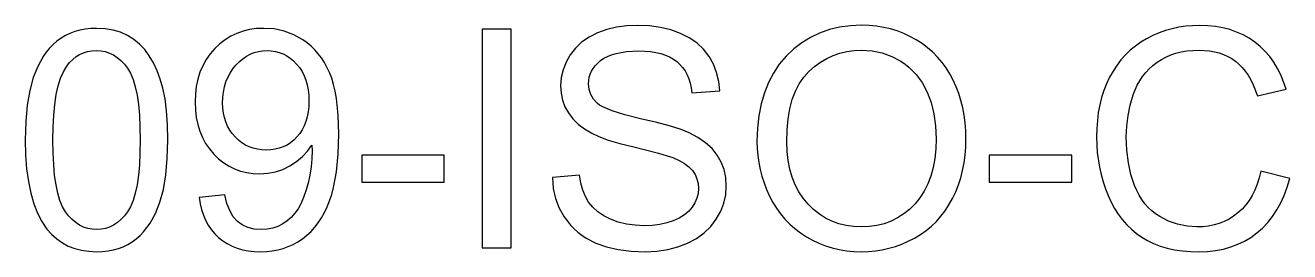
# Model space of a CAD drawing. Header units: millimetres. Extents: x -6.7 to 6.7, y -1.2 to 1.2.
import ezdxf

# ---------------------------------------------------------------- set-up
doc = ezdxf.new("R2010")
doc.units = ezdxf.units.MM
doc.layers.add('LASER_MARK', color=7, linetype='Continuous')

msp = doc.modelspace()

# ---------------------------------------------------------------- linework, layer by layer
at = {"layer": 'LASER_MARK'}
for points in [[(-6.626, 0.645), (-6.663, 0.51), (-6.689, 0.355), (-6.705, 0.179), (-6.71, -0.017), (-6.707, -0.174), (-6.696, -0.321), (-6.678, -0.455), (-6.653, -0.579), (-6.621, -0.691), (-6.581, -0.792), (-6.535, -0.881), (-6.481, -0.96), (-6.431, -1.016), (-6.376, -1.065), (-6.317, -1.106), (-6.254, -1.14), (-6.185, -1.166), (-6.113, -1.185), (-6.036, -1.196), (-5.954, -1.2), (-5.892, -1.198), (-5.832, -1.191), (-5.775, -1.181), (-5.721, -1.166), (-5.67, -1.147), (-5.621, -1.123), (-5.576, -1.095), (-5.532, -1.063), (-5.492, -1.027), (-5.454, -0.988), (-5.419, -0.944), (-5.386, -0.898), (-5.329, -0.794), (-5.282, -0.676), (-5.245, -0.54), (-5.219, -0.385), (-5.203, -0.211), (-5.198, -0.017), (-5.201, 0.147), (-5.211, 0.293), (-5.227, 0.421), (-5.25, 0.532), (-5.279, 0.629), (-5.312, 0.719), (-5.351, 0.802), (-5.394, 0.876), (-5.443, 0.943), (-5.498, 1.001), (-5.559, 1.051), (-5.627, 1.093), (-5.7, 1.126), (-5.779, 1.15), (-5.864, 1.164), (-5.954, 1.168), (-6.016, 1.166), (-6.075, 1.16), (-6.132, 1.149), (-6.186, 1.134), (-6.237, 1.115), (-6.285, 1.092), (-6.331, 1.064), (-6.374, 1.032), (-6.415, 0.996), (-6.452, 0.957), (-6.488, 0.914), (-6.521, 0.868), (-6.578, 0.764)], [(-4.592, -0.599), (-4.866, -0.624), (-4.855, -0.691), (-4.84, -0.753), (-4.82, -0.812), (-4.796, -0.867), (-4.768, -0.918), (-4.736, -0.966), (-4.699, -1.009), (-4.658, -1.049), (-4.614, -1.084), (-4.566, -1.115), (-4.515, -1.141), (-4.461, -1.162), (-4.404, -1.179), (-4.344, -1.191), (-4.28, -1.198), (-4.214, -1.2), (-4.151, -1.198), (-4.09, -1.191), (-4.031, -1.181), (-3.974, -1.166), (-3.919, -1.146), (-3.866, -1.123), (-3.816, -1.095), (-3.767, -1.062), (-3.721, -1.026), (-3.677, -0.986), (-3.637, -0.941), (-3.6, -0.893), (-3.565, -0.841), (-3.534, -0.785), (-3.505, -0.725), (-3.48, -0.661), (-3.457, -0.593), (-3.438, -0.518), (-3.407, -0.353), (-3.389, -0.164), (-3.383, 0.047), (-3.389, 0.248), (-3.408, 0.423), (-3.421, 0.502), (-3.438, 0.574), (-3.458, 0.64), (-3.481, 0.699), (-3.535, 0.806), (-3.566, 0.854), (-3.6, 0.899), (-3.637, 0.941), (-3.677, 0.979), (-3.72, 1.014), (-3.765, 1.047), (-3.861, 1.1), (-3.962, 1.138), (-4.068, 1.161), (-4.179, 1.168), (-4.256, 1.165), (-4.329, 1.155), (-4.399, 1.138), (-4.466, 1.115), (-4.53, 1.084), (-4.59, 1.047), (-4.647, 1.004), (-4.7, 0.953), (-4.749, 0.897), (-4.791, 0.837), (-4.827, 0.772), (-4.856, 0.704), (-4.879, 0.63), (-4.895, 0.553), (-4.905, 0.471), (-4.908, 0.385), (-4.905, 0.302), (-4.896, 0.223), (-4.88, 0.148), (-4.859, 0.077), (-4.831, 0.01), (-4.796, -0.053), (-4.756, -0.111), (-4.709, -0.165), (-4.658, -0.214), (-4.604, -0.257), (-4.547, -0.293), (-4.488, -0.322), (-4.425, -0.345), (-4.36, -0.361), (-4.292, -0.371), (-4.222, -0.374), (-4.137, -0.369), (-4.055, -0.353), (-3.977, -0.327), (-3.901, -0.29), (-3.831, -0.244), (-3.769, -0.192), (-3.715, -0.134), (-3.668, -0.069), (-3.666, -0.126), (-3.669, -0.214), (-3.677, -0.301), (-3.69, -0.388), (-3.709, -0.474), (-3.732, -0.555), (-3.757, -0.627), (-3.785, -0.691), (-3.815, -0.745), (-3.849, -0.793), (-3.887, -0.836), (-3.93, -0.873), (-3.977, -0.906), (-4.029, -0.932), (-4.084, -0.951), (-4.144, -0.962), (-4.208, -0.966), (-4.281, -0.96), (-4.347, -0.944), (-4.407, -0.917), (-4.459, -0.879), (-4.504, -0.829), (-4.541, -0.765), (-4.571, -0.689)], [(-1.86, -1.16), (-1.553, -1.16), (-1.553, 1.159), (-1.86, 1.159)], [(-0.827, -0.39), (-1.116, -0.415), (-1.106, -0.529), (-1.081, -0.636), (-1.042, -0.737), (-0.989, -0.832), (-0.957, -0.877), (-0.923, -0.919), (-0.885, -0.957), (-0.845, -0.993), (-0.802, -1.026), (-0.756, -1.057), (-0.655, -1.108), (-0.542, -1.148), (-0.417, -1.177), (-0.278, -1.194), (-0.127, -1.2), (-0.006, -1.194), (0.109, -1.177), (0.217, -1.149), (0.32, -1.109), (0.413, -1.059), (0.495, -1), (0.565, -0.932), (0.624, -0.854), (0.671, -0.771), (0.704, -0.685), (0.724, -0.597), (0.73, -0.505), (0.724, -0.415), (0.706, -0.33), (0.676, -0.25), (0.634, -0.176), (0.579, -0.107), (0.511, -0.045), (0.429, 0.011), (0.335, 0.061), (0.25, 0.094), (0.137, 0.13), (-0.006, 0.168), (-0.179, 0.209), (-0.348, 0.251), (-0.482, 0.292), (-0.579, 0.334), (-0.615, 0.354), (-0.642, 0.374), (-0.681, 0.417), (-0.709, 0.466), (-0.726, 0.52), (-0.732, 0.58), (-0.73, 0.615), (-0.724, 0.649), (-0.714, 0.682), (-0.7, 0.713), (-0.682, 0.743), (-0.66, 0.772), (-0.604, 0.826), (-0.57, 0.85), (-0.531, 0.87), (-0.488, 0.888), (-0.439, 0.902), (-0.328, 0.922), (-0.199, 0.928), (-0.073, 0.921), (-0.016, 0.912), (0.036, 0.9), (0.085, 0.884), (0.129, 0.865), (0.169, 0.842), (0.206, 0.816), (0.238, 0.786), (0.267, 0.753), (0.292, 0.716), (0.314, 0.676), (0.333, 0.633), (0.347, 0.587), (0.359, 0.537), (0.366, 0.483), (0.661, 0.505), (0.65, 0.605), (0.628, 0.699), (0.593, 0.788), (0.547, 0.871), (0.488, 0.947), (0.418, 1.013), (0.336, 1.069), (0.244, 1.115), (0.141, 1.152), (0.031, 1.178), (-0.086, 1.193), (-0.211, 1.198), (-0.326, 1.193), (-0.435, 1.179), (-0.538, 1.154), (-0.637, 1.119), (-0.727, 1.075), (-0.805, 1.022), (-0.872, 0.959), (-0.928, 0.888), (-0.971, 0.81), (-1.003, 0.729), (-1.021, 0.646), (-1.028, 0.559), (-1.022, 0.481), (-1.007, 0.407), (-0.982, 0.337), (-0.946, 0.271), (-0.9, 0.209), (-0.843, 0.152), (-0.776, 0.101), (-0.698, 0.055), (-0.622, 0.02), (-0.522, -0.016), (-0.399, -0.052), (-0.251, -0.09), (0.012, -0.157), (0.101, -0.183), (0.162, -0.203), (0.23, -0.233), (0.287, -0.265), (0.334, -0.301), (0.371, -0.34), (0.399, -0.383), (0.418, -0.429), (0.43, -0.478), (0.434, -0.531), (0.43, -0.584), (0.418, -0.634), (0.397, -0.683), (0.369, -0.729), (0.331, -0.772), (0.286, -0.811), (0.231, -0.844), (0.168, -0.873), (0.099, -0.895), (0.024, -0.912), (-0.056, -0.921), (-0.142, -0.925), (-0.238, -0.92), (-0.329, -0.908), (-0.416, -0.886), (-0.498, -0.856), (-0.571, -0.819), (-0.635, -0.776), (-0.688, -0.729), (-0.731, -0.676), (-0.765, -0.616), (-0.792, -0.548), (-0.813, -0.473)], [(1.366, 0.873), (1.293, 0.788), (1.23, 0.694), (1.177, 0.593), (1.134, 0.484), (1.1, 0.367), (1.075, 0.242), (1.061, 0.11), (1.056, -0.031), (1.058, -0.107), (1.064, -0.182), (1.075, -0.255), (1.089, -0.328), (1.108, -0.4), (1.131, -0.471), (1.158, -0.541), (1.189, -0.61), (1.224, -0.677), (1.263, -0.74), (1.306, -0.799), (1.353, -0.855), (1.404, -0.907), (1.459, -0.955), (1.517, -1), (1.58, -1.042), (1.645, -1.079), (1.713, -1.111), (1.783, -1.138), (1.855, -1.16), (1.929, -1.178), (2.006, -1.19), (2.084, -1.198), (2.165, -1.2), (2.24, -1.198), (2.314, -1.191), (2.386, -1.18), (2.457, -1.164), (2.527, -1.144), (2.595, -1.119), (2.662, -1.09), (2.728, -1.057), (2.792, -1.019), (2.851, -0.977), (2.907, -0.93), (2.96, -0.88), (3.008, -0.825), (3.053, -0.766), (3.094, -0.703), (3.132, -0.635), (3.165, -0.564), (3.194, -0.491), (3.218, -0.416), (3.238, -0.338), (3.254, -0.258), (3.265, -0.176), (3.272, -0.091), (3.274, -0.004), (3.272, 0.082), (3.266, 0.165), (3.255, 0.247), (3.24, 0.326), (3.221, 0.402), (3.198, 0.477), (3.171, 0.549), (3.139, 0.619), (3.103, 0.685), (3.064, 0.748), (3.02, 0.807), (2.973, 0.863), (2.922, 0.914), (2.867, 0.962), (2.808, 1.006), (2.746, 1.047), (2.68, 1.083), (2.613, 1.114), (2.543, 1.14), (2.472, 1.162), (2.399, 1.178), (2.323, 1.19), (2.246, 1.198), (2.167, 1.2), (2.047, 1.195), (1.933, 1.18), (1.824, 1.154), (1.721, 1.118), (1.624, 1.072), (1.532, 1.016), (1.446, 0.95)], [(6.71, -0.425), (6.403, -0.347), (6.386, -0.418), (6.365, -0.485), (6.34, -0.547), (6.311, -0.604), (6.279, -0.657), (6.244, -0.705), (6.204, -0.749), (6.161, -0.789), (6.115, -0.824), (6.067, -0.854), (6.016, -0.879), (5.963, -0.9), (5.907, -0.916), (5.849, -0.928), (5.788, -0.935), (5.725, -0.937), (5.621, -0.931), (5.52, -0.91), (5.424, -0.876), (5.331, -0.828), (5.287, -0.799), (5.246, -0.767), (5.208, -0.731), (5.173, -0.691), (5.141, -0.648), (5.112, -0.602), (5.086, -0.552), (5.063, -0.498), (5.025, -0.383), (4.998, -0.259), (4.982, -0.125), (4.976, 0.018), (4.981, 0.132), (4.995, 0.244), (5.017, 0.355), (5.049, 0.464), (5.069, 0.516), (5.092, 0.566), (5.119, 0.613), (5.149, 0.658), (5.182, 0.699), (5.218, 0.738), (5.258, 0.774), (5.302, 0.808), (5.348, 0.838), (5.397, 0.864), (5.449, 0.886), (5.503, 0.904), (5.56, 0.918), (5.62, 0.928), (5.683, 0.934), (5.748, 0.936), (5.86, 0.929), (5.912, 0.92), (5.961, 0.907), (6.008, 0.891), (6.053, 0.871), (6.095, 0.847), (6.134, 0.82), (6.172, 0.789), (6.207, 0.754), (6.239, 0.714), (6.27, 0.67), (6.298, 0.622), (6.324, 0.57), (6.369, 0.452), (6.671, 0.523), (6.645, 0.601), (6.615, 0.674), (6.581, 0.743), (6.541, 0.808), (6.498, 0.868), (6.45, 0.924), (6.397, 0.975), (6.34, 1.021), (6.279, 1.063), (6.215, 1.099), (6.147, 1.129), (6.075, 1.154), (6, 1.174), (5.922, 1.187), (5.84, 1.196), (5.755, 1.198), (5.679, 1.196), (5.605, 1.19), (5.532, 1.179), (5.461, 1.163), (5.391, 1.144), (5.323, 1.12), (5.257, 1.091), (5.192, 1.058), (5.13, 1.021), (5.072, 0.98), (5.017, 0.935), (4.966, 0.886), (4.919, 0.833), (4.875, 0.775), (4.835, 0.714), (4.798, 0.649), (4.766, 0.58), (4.738, 0.508), (4.714, 0.433), (4.695, 0.356), (4.679, 0.275), (4.669, 0.192), (4.662, 0.106), (4.66, 0.017), (4.668, -0.147), (4.691, -0.305), (4.708, -0.382), (4.729, -0.458), (4.754, -0.532), (4.783, -0.605), (4.815, -0.675), (4.851, -0.741), (4.89, -0.803), (4.933, -0.86), (4.98, -0.914), (5.03, -0.962), (5.083, -1.007), (5.14, -1.047), (5.201, -1.083), (5.266, -1.114), (5.336, -1.14), (5.41, -1.162), (5.489, -1.179), (5.571, -1.19), (5.658, -1.198), (5.75, -1.2), (5.839, -1.197), (5.924, -1.188), (6.006, -1.172), (6.084, -1.15), (6.159, -1.122), (6.231, -1.088), (6.299, -1.048), (6.363, -1.001), (6.423, -0.949), (6.479, -0.891), (6.529, -0.827), (6.575, -0.758), (6.616, -0.683), (6.652, -0.603), (6.684, -0.517)], [(-6.284, -0.777), (-6.315, -0.724), (-6.342, -0.658), (-6.365, -0.581), (-6.384, -0.492), (-6.399, -0.391), (-6.409, -0.278), (-6.416, -0.153), (-6.418, -0.017), (-6.415, 0.121), (-6.408, 0.247), (-6.397, 0.361), (-6.381, 0.465), (-6.36, 0.557), (-6.335, 0.638), (-6.305, 0.708), (-6.271, 0.767), (-6.24, 0.805), (-6.207, 0.839), (-6.172, 0.868), (-6.134, 0.891), (-6.093, 0.909), (-6.05, 0.922), (-6.005, 0.93), (-5.957, 0.933), (-5.908, 0.93), (-5.862, 0.921), (-5.817, 0.906), (-5.774, 0.886), (-5.734, 0.859), (-5.695, 0.827), (-5.659, 0.788), (-5.624, 0.744), (-5.593, 0.691), (-5.566, 0.626), (-5.543, 0.549), (-5.524, 0.46), (-5.509, 0.359), (-5.499, 0.246), (-5.493, 0.121), (-5.491, -0.017), (-5.493, -0.153), (-5.499, -0.278), (-5.509, -0.39), (-5.524, -0.491), (-5.543, -0.58), (-5.566, -0.657), (-5.593, -0.723), (-5.624, -0.776), (-5.659, -0.821), (-5.695, -0.859), (-5.733, -0.892), (-5.774, -0.918), (-5.816, -0.939), (-5.86, -0.954), (-5.906, -0.963), (-5.954, -0.966), (-6.002, -0.963), (-6.048, -0.954), (-6.092, -0.939), (-6.135, -0.919), (-6.175, -0.892), (-6.213, -0.86), (-6.25, -0.821)], [(-3.83, 0.789), (-3.8, 0.751), (-3.773, 0.71), (-3.751, 0.666), (-3.732, 0.619), (-3.718, 0.569), (-3.708, 0.516), (-3.702, 0.459), (-3.7, 0.399), (-3.702, 0.34), (-3.708, 0.284), (-3.718, 0.231), (-3.732, 0.181), (-3.749, 0.135), (-3.771, 0.092), (-3.797, 0.052), (-3.827, 0.016), (-3.86, -0.017), (-3.895, -0.045), (-3.932, -0.069), (-3.972, -0.088), (-4.014, -0.103), (-4.058, -0.114), (-4.104, -0.12), (-4.152, -0.123), (-4.2, -0.12), (-4.246, -0.114), (-4.29, -0.103), (-4.333, -0.088), (-4.373, -0.069), (-4.411, -0.045), (-4.448, -0.017), (-4.482, 0.016), (-4.513, 0.052), (-4.54, 0.09), (-4.563, 0.131), (-4.582, 0.175), (-4.597, 0.221), (-4.607, 0.27), (-4.614, 0.322), (-4.616, 0.376), (-4.613, 0.436), (-4.607, 0.493), (-4.596, 0.548), (-4.58, 0.6), (-4.561, 0.648), (-4.536, 0.694), (-4.508, 0.737), (-4.475, 0.778), (-4.439, 0.814), (-4.401, 0.845), (-4.362, 0.872), (-4.322, 0.894), (-4.28, 0.911), (-4.236, 0.923), (-4.191, 0.93), (-4.144, 0.933), (-4.099, 0.93), (-4.056, 0.924), (-4.014, 0.912), (-3.974, 0.897), (-3.936, 0.876), (-3.899, 0.852), (-3.864, 0.822)], [(1.598, -0.696), (1.545, -0.633), (1.499, -0.564), (1.461, -0.49), (1.429, -0.41), (1.404, -0.325), (1.387, -0.234), (1.376, -0.138), (1.372, -0.036), (1.376, 0.091), (1.387, 0.207), (1.405, 0.315), (1.431, 0.413), (1.464, 0.502), (1.505, 0.581), (1.552, 0.651), (1.607, 0.712), (1.668, 0.764), (1.731, 0.81), (1.796, 0.848), (1.865, 0.88), (1.937, 0.904), (2.011, 0.922), (2.088, 0.932), (2.168, 0.936), (2.28, 0.929), (2.386, 0.907), (2.487, 0.87), (2.582, 0.82), (2.627, 0.789), (2.669, 0.755), (2.708, 0.719), (2.744, 0.679), (2.809, 0.592), (2.862, 0.492), (2.904, 0.382), (2.934, 0.263), (2.952, 0.135), (2.958, -0.002), (2.954, -0.111), (2.944, -0.213), (2.926, -0.309), (2.902, -0.399), (2.87, -0.482), (2.832, -0.559), (2.786, -0.63), (2.734, -0.694), (2.676, -0.751), (2.614, -0.8), (2.549, -0.842), (2.479, -0.876), (2.406, -0.903), (2.329, -0.922), (2.248, -0.934), (2.163, -0.937), (2.08, -0.934), (2.001, -0.922), (1.925, -0.903), (1.852, -0.877), (1.783, -0.843), (1.718, -0.802), (1.656, -0.753)], [(-3.138, -0.464), (-2.263, -0.464), (-2.263, -0.178), (-3.138, -0.178)], [(3.522, -0.464), (4.397, -0.464), (4.397, -0.178), (3.522, -0.178)]]:
    msp.add_lwpolyline(points, close=True, dxfattribs=at)

doc.saveas('drawing.dxf')
